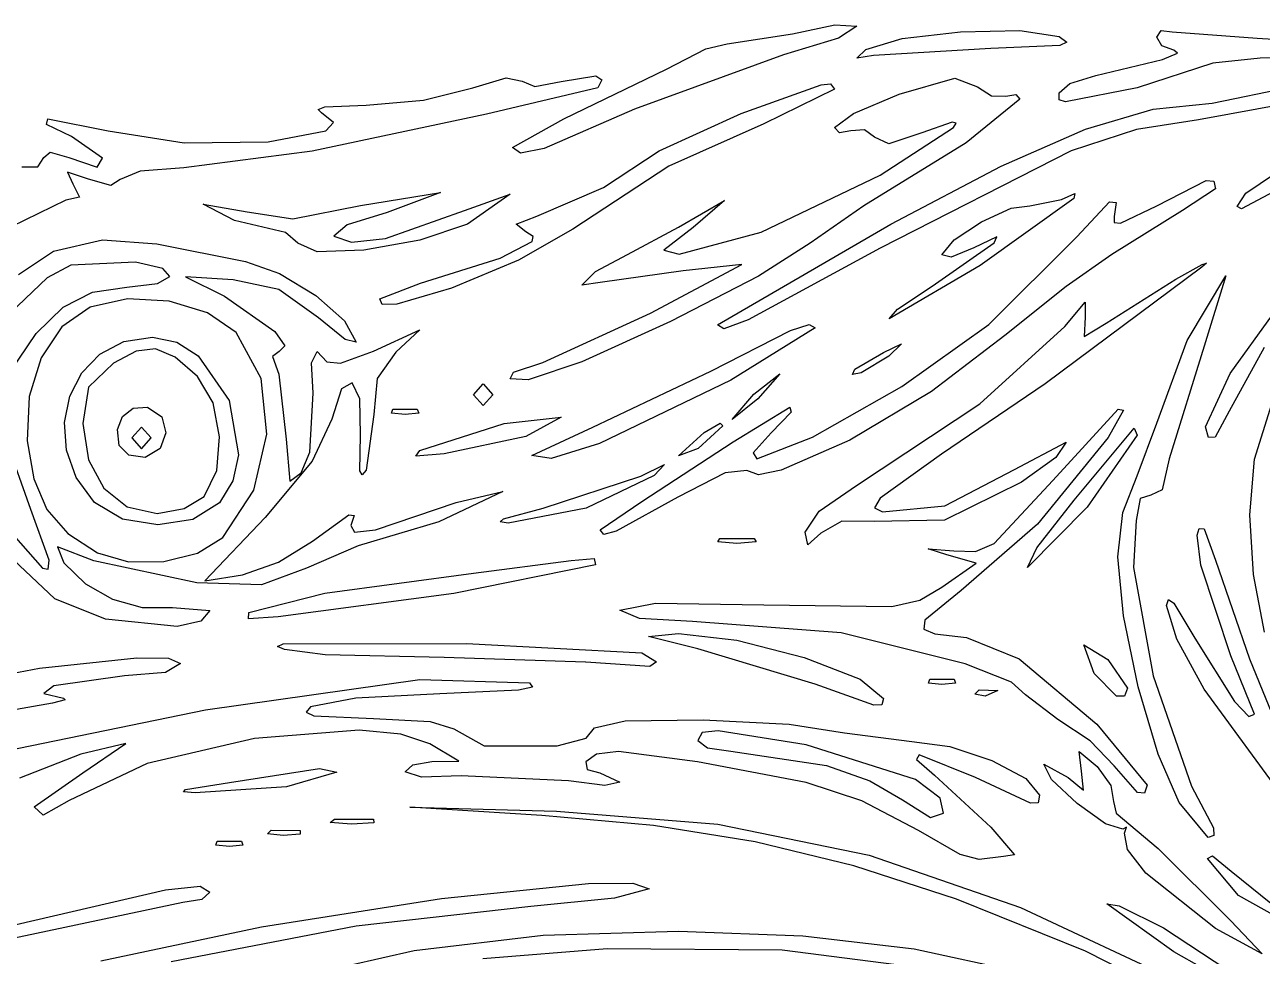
# Model space of a CAD drawing. Extents: x -2 to 143, y -75 to 57.
# Drawn here: x 52.4 to 77.48, y 35.74 to 54.62 of the extents above; entities that cross this region are included whole.
import ezdxf

# ---------------------------------------------------------------- set-up
doc = ezdxf.new("R2010")
doc.units = 0

msp = doc.modelspace()

# ---------------------------------------------------------------- linework, layer by layer
at = {"layer": 'Layer 1'}
for p, q in [((66.64078, 54.23851), (67.96494, 54.442944)), ((67.96494, 54.442944), (68.817014, 54.624614)), ((68.817014, 54.624614), (69.2634, 54.598388)), ((69.2634, 54.598388), (68.893312, 54.354854)), ((70.184242, 54.34618), (71.368341, 54.484118)), ((71.368341, 54.484118), (72.57284, 54.506545)), ((72.57284, 54.506545), (73.36713, 54.384551)), ((75.346161, 54.372887), (75.438113, 54.505053)), ((75.438113, 54.505053), (75.659191, 54.482385)), ((75.659191, 54.482385), (77.380881, 54.349456)), ((66.203735, 54.13895), (66.64078, 54.23851)), ((68.893312, 54.354854), (67.78237, 54.014063)), ((69.45115, 54.121641), (70.184242, 54.34618)), ((73.380803, 54.200683), (71.98186, 54.141388)), ((73.36713, 54.384551), (73.525908, 54.272721)), ((73.525908, 54.272721), (73.380803, 54.200683)), ((75.447892, 54.195871), (75.346161, 54.372887)), ((75.692479, 54.110709), (75.447892, 54.195871)), ((77.380881, 54.349456), (78.422231, 54.294707)), ((67.78237, 54.014063), (64.75859, 52.910473)), ((65.4102, 53.723652), (66.203735, 54.13895)), ((69.266992, 53.948491), (69.451146, 54.121641)), ((69.60711, 54.002941), (69.266992, 53.948491)), ((69.451146, 54.121641), (69.45115, 54.121641)), ((71.98186, 54.141388), (69.60711, 54.002941)), ((75.463818, 53.923058), (75.766919, 54.050156)), ((75.766919, 54.050156), (75.692479, 54.110709)), ((77.442731, 53.944095), (76.479693, 53.842222)), ((78.148918, 53.95877), (77.442731, 53.944095)), ((63.32385, 52.713422), (65.4102, 53.723652)), ((74.109309, 53.594532), (75.463818, 53.923058)), ((76.479693, 53.842222), (74.945543, 53.3482)), ((61.479391, 53.343624), (62.160495, 53.550948)), ((62.160495, 53.550948), (62.478988, 53.480382)), ((62.478988, 53.480382), (62.739788, 53.369155)), ((62.739788, 53.369155), (63.271454, 53.472502)), ((63.271454, 53.472502), (63.976104, 53.586949)), ((63.976104, 53.586949), (64.093536, 53.508418)), ((64.093536, 53.508418), (64.01664, 53.3458)), ((70.123236, 53.213972), (71.250328, 53.540001)), ((71.250328, 53.540001), (71.712126, 53.365117)), ((73.3672, 53.244549), (73.585195, 53.433599)), ((73.585195, 53.433599), (74.109309, 53.594532)), ((76.47118, 53.03554), (78.63615, 53.480875)), ((60.484127, 53.092847), (61.479391, 53.343624)), ((64.01664, 53.3458), (61.75733, 52.808878)), ((66.918108, 52.826418), (68.541928, 53.40411)), ((68.815523, 53.320972), (67.380773, 52.613631)), ((68.541928, 53.40411), (68.735155, 53.427613)), ((68.735155, 53.427613), (68.815523, 53.320972)), ((69.199552, 52.825875), (70.123236, 53.213972)), ((71.712126, 53.365117), (71.996116, 53.181794)), ((71.996116, 53.181794), (72.284268, 53.177749)), ((72.284268, 53.177749), (72.488854, 53.209928)), ((72.488854, 53.209928), (72.571928, 53.113695)), ((73.366683, 53.100811), (73.367203, 53.244548)), ((73.367203, 53.244548), (73.3672, 53.244549)), ((74.945543, 53.3482), (73.497344, 53.061491)), ((58.345746, 52.907761), (58.483834, 52.958301)), ((58.483834, 52.958301), (59.316531, 52.9964)), ((59.316531, 52.9964), (60.484127, 53.092847)), ((72.571928, 53.113695), (71.481588, 52.229596)), ((73.497344, 53.061491), (73.366683, 53.100811)), ((75.269928, 52.915468), (76.47118, 53.03554)), ((78.005348, 53.03034), (76.193258, 52.697408)), ((52.841973, 52.604848), (52.863672, 52.716225)), ((52.863672, 52.716225), (54.092584, 52.472009)), ((61.75733, 52.808878), (58.2281, 52.064344)), ((58.412864, 52.839644), (58.345746, 52.907761)), ((58.657184, 52.644177), (58.412864, 52.839644)), ((62.2849, 52.137763), (63.32385, 52.713422)), ((64.75859, 52.910473), (62.928194, 52.115198)), ((65.262218, 52.068699), (66.918108, 52.826418)), ((68.815366, 52.54175), (69.199552, 52.825875)), ((73.90246, 52.51055), (75.269928, 52.915468)), ((76.193258, 52.697408), (74.937935, 52.50171)), ((53.347561, 52.358026), (52.841973, 52.604848)), ((54.092584, 52.472009), (55.629164, 52.232038)), ((57.335057, 52.253625), (58.499783, 52.476313)), ((58.499783, 52.476313), (58.657184, 52.644177)), ((67.380773, 52.613631), (65.456605, 51.756598)), ((68.912449, 52.434604), (68.815366, 52.54175)), ((69.145861, 52.472011), (68.912449, 52.434604)), ((69.422972, 52.492886), (69.145861, 52.472011)), ((69.625118, 52.345992), (69.422972, 52.492886)), ((69.740647, 51.576096), (71.224064, 52.538339)), ((70.583375, 52.431512), (69.913673, 52.210433)), ((71.201158, 52.650965), (70.583375, 52.431512)), ((71.28298, 52.632111), (71.201158, 52.650965)), ((71.224064, 52.538339), (71.28298, 52.632111)), ((72.191064, 51.753732), (73.90246, 52.51055)), ((74.937935, 52.50171), (73.609704, 52.069054)), ((53.973339, 51.919045), (53.347561, 52.358026)), ((55.629164, 52.232038), (57.335057, 52.253625)), ((71.481588, 52.229596), (69.409048, 50.951325)), ((69.913673, 52.210433), (69.625118, 52.345992)), ((52.662372, 51.744959), (52.785965, 51.935047)), ((52.785965, 51.935047), (52.916091, 52.039125)), ((52.916091, 52.039125), (53.293587, 51.935047)), ((53.293587, 51.935047), (53.867563, 51.735567)), ((58.2281, 52.064344), (55.62247, 51.725278)), ((62.448826, 52.021337), (62.28489, 52.137765)), ((62.28489, 52.137765), (62.2849, 52.137763)), ((62.928194, 52.115198), (62.448826, 52.021337)), ((64.131806, 51.327283), (65.262218, 52.068699)), ((73.609704, 52.069054), (69.741438, 50.091808)), ((77.152419, 51.208748), (78.566157, 52.164629)), ((52.339261, 51.746661), (52.662372, 51.744959)), ((53.867563, 51.735567), (53.973339, 51.919045)), ((55.62247, 51.725278), (54.736046, 51.655037)), ((65.456605, 51.756598), (63.506953, 50.478051)), ((69.95803, 50.57796), (72.191064, 51.753732)), ((53.692387, 51.49579), (53.261902, 51.638022)), ((53.261902, 51.638022), (53.374416, 51.399955)), ((54.143641, 51.368022), (53.692387, 51.49579)), ((54.33203, 51.488815), (54.143641, 51.368022)), ((54.736046, 51.655037), (54.33203, 51.488815)), ((67.328342, 50.416678), (69.740647, 51.576096)), ((75.345606, 50.954745), (76.345706, 51.464941)), ((76.345706, 51.464941), (76.500157, 51.45512)), ((76.500157, 51.45512), (76.533436, 51.30048)), ((78.335889, 51.573275), (77.061635, 50.891183)), ((53.374416, 51.399955), (53.507097, 51.126426)), ((59.204935, 50.95889), (60.824325, 51.220835)), ((60.824325, 51.220835), (59.744475, 50.817683)), ((61.315205, 50.856726), (62.235686, 51.191971)), ((62.235686, 51.191971), (61.375453, 50.584181)), ((62.779698, 50.741959), (64.131806, 51.327283)), ((73.412515, 51.081155), (73.68608, 51.203943)), ((73.68608, 51.203943), (73.663976, 51.102796)), ((76.533436, 51.30048), (75.867121, 50.855115)), ((76.975864, 50.937164), (77.152419, 51.208748)), ((53.233599, 51.064483), (52.120939, 50.523591)), ((53.507097, 51.126426), (53.233599, 51.064483)), ((56.647321, 50.655963), (56.013331, 50.986183)), ((56.013331, 50.986183), (56.907095, 50.831137)), ((57.834576, 50.689713), (59.204935, 50.95889)), ((65.649034, 50.517056), (66.585107, 51.057713)), ((66.585107, 51.057713), (65.945877, 50.511343)), ((69.409048, 50.951325), (68.320618, 50.19356)), ((73.663976, 51.102796), (71.76886, 49.743337)), ((72.397293, 50.907772), (72.776142, 50.953132)), ((72.776142, 50.953132), (73.412515, 51.081155)), ((73.725787, 50.326852), (74.385539, 51.033082)), ((74.385539, 51.033082), (74.525983, 51.021469)), ((74.525983, 51.021469), (74.482826, 50.735748)), ((74.613702, 50.603766), (75.345606, 50.954745)), ((77.061635, 50.891183), (76.975864, 50.937164)), ((56.907095, 50.831137), (57.834576, 50.689713)), ((59.744475, 50.817683), (58.932538, 50.564662)), ((59.708184, 50.289411), (61.315205, 50.856726)), ((62.362315, 50.57867), (62.779698, 50.741959)), ((71.795252, 50.627611), (72.397293, 50.907772)), ((75.867121, 50.855115), (74.432371, 49.968236)), ((74.482826, 50.735748), (74.481388, 50.611482)), ((57.683791, 50.40877), (56.647321, 50.655963)), ((58.932538, 50.564662), (58.661235, 50.340516)), ((61.375453, 50.584181), (60.410809, 50.255127)), ((62.559624, 50.423676), (62.362315, 50.57867)), ((63.506953, 50.478051), (62.406638, 49.851475)), ((62.706634, 50.331608), (62.559624, 50.423676)), ((64.614014, 49.962599), (65.649034, 50.517056)), ((65.945877, 50.511343), (65.351513, 50.053187)), ((66.4408, 48.5377), (69.95803, 50.57796)), ((71.237716, 50.261782), (71.795252, 50.627611)), ((74.481388, 50.611482), (74.613702, 50.603766)), ((52.98374, 50.030629), (53.974742, 50.261005)), ((53.974742, 50.261005), (55.078239, 50.180931)), ((55.078239, 50.180931), (56.876239, 49.825749)), ((57.93116, 50.19699), (57.683791, 50.40877)), ((57.931163, 50.19699), (57.93116, 50.19699)), ((58.327176, 50.020894), (57.931163, 50.19699)), ((58.661235, 50.340516), (59.019029, 50.219051)), ((59.019029, 50.219051), (59.708184, 50.289411)), ((60.410809, 50.255127), (59.274221, 50.053819)), ((62.033284, 49.890718), (62.681737, 50.226089)), ((62.681737, 50.226089), (62.706634, 50.331608)), ((65.667527, 49.970686), (67.328342, 50.416678)), ((68.320618, 50.19356), (67.272683, 49.526997)), ((70.7942, 49.3271), (72.048544, 50.201393)), ((70.992382, 49.959416), (71.237716, 50.261782)), ((72.105132, 50.322169), (71.635544, 50.098385)), ((71.944727, 48.544722), (73.725787, 50.326852)), ((72.048544, 50.201393), (72.105132, 50.322169)), ((52.269025, 49.557369), (52.98374, 50.030629)), ((59.274221, 50.053819), (58.327176, 50.020894)), ((63.96692, 49.619663), (64.614014, 49.962599)), ((65.351513, 50.053187), (65.667527, 49.970686)), ((69.741438, 50.091808), (67.065067, 48.639788)), ((71.181311, 49.909418), (70.992382, 49.959416)), ((71.635544, 50.098385), (71.181311, 49.909418)), ((74.432371, 49.968236), (73.512724, 49.318617)), ((53.335232, 49.747323), (52.850603, 49.492849)), ((54.643105, 49.807486), (53.335232, 49.747323)), ((55.196403, 49.678862), (54.643105, 49.807486)), ((55.33967, 49.518032), (55.196403, 49.678862)), ((56.876239, 49.825749), (57.565079, 49.582261)), ((60.418014, 49.381919), (62.033284, 49.890718)), ((62.406638, 49.851475), (61.046257, 49.283956)), ((65.0803, 48.77293), (66.93535, 49.766265)), ((66.93535, 49.766265), (65.74798, 49.637401)), ((71.76886, 49.743337), (69.9218, 48.6595)), ((76.258468, 49.706298), (73.082828, 47.341598)), ((75.729223, 49.467283), (76.269711, 49.765428)), ((76.353825, 49.792652), (76.258468, 49.706298)), ((76.269711, 49.765428), (76.353825, 49.792652)), ((52.850603, 49.492849), (52.409185, 49.065647)), ((55.0909, 49.376557), (55.33967, 49.518032)), ((56.6234, 49.4535), (55.655476, 49.514157)), ((55.655476, 49.514157), (56.447059, 49.119569)), ((57.548896, 49.258189), (56.6234, 49.4535)), ((57.565079, 49.582261), (58.298293, 49.133565)), ((63.691679, 49.344389), (63.96692, 49.619663)), ((65.74798, 49.637401), (64.06587, 49.396114)), ((67.272683, 49.526997), (65.490202, 48.610007)), ((74.322258, 48.575468), (75.729223, 49.467283)), ((75.96181, 48.221025), (76.748525, 49.53152)), ((76.748525, 49.53152), (76.306258, 48.10745)), ((53.174731, 48.896567), (53.773665, 49.200212)), ((53.773665, 49.200212), (54.468088, 49.305998)), ((54.468088, 49.305998), (55.0909, 49.376557)), ((58.354965, 48.683308), (57.548896, 49.258189)), ((59.59872, 49.06728), (60.418014, 49.381919)), ((61.046257, 49.283956), (59.93916, 48.960798)), ((64.06587, 49.396114), (63.691679, 49.344389)), ((70.08905, 48.85725), (70.7942, 49.3271)), ((70.7942, 49.3271), (70.7942, 49.3271)), ((73.512724, 49.318617), (72.264824, 48.324016)), ((52.409185, 49.065647), (52.085115, 48.754167)), ((54.482621, 49.068494), (53.726004, 48.899212)), ((55.323129, 49.022278), (54.482621, 49.068494)), ((56.10462, 48.785498), (55.323129, 49.022278)), ((56.447059, 49.119569), (57.467298, 48.404608)), ((58.298293, 49.133565), (58.881078, 48.621831)), ((59.641016, 48.94876), (59.5987, 49.0673)), ((59.5987, 49.0673), (59.59872, 49.06728)), ((59.93916, 48.960798), (59.641016, 48.94876)), ((73.4803, 48.504386), (73.89446, 48.999544)), ((73.89446, 48.999544), (73.896372, 48.696138)), ((52.63026, 48.3651), (53.174731, 48.896567)), ((53.726004, 48.899212), (53.153144, 48.496335)), ((56.684184, 48.383086), (56.10462, 48.785498)), ((58.894302, 48.245505), (58.354965, 48.683308)), ((62.90345, 47.776242), (65.0803, 48.77293)), ((69.9218, 48.6595), (70.08905, 48.85725)), ((73.896372, 48.696138), (73.874306, 48.303772)), ((76.833619, 47.55129), (77.6951, 48.74421)), ((53.153144, 48.496335), (52.7316, 47.872689)), ((58.881078, 48.621831), (59.118629, 48.189229)), ((59.46501, 48.007446), (60.405015, 48.438737)), ((60.405015, 48.438737), (59.918838, 47.982649)), ((65.490202, 48.610007), (63.69415, 47.792104)), ((66.30875, 47.601221), (67.921679, 48.427174)), ((66.571755, 48.455474), (66.4408, 48.5377)), ((66.4408, 48.5377), (66.4408, 48.5377)), ((67.065067, 48.639788), (66.571755, 48.455474)), ((68.41968, 48.477816), (66.7124, 47.420722)), ((67.921679, 48.427174), (68.298896, 48.544779)), ((68.298896, 48.544779), (68.41968, 48.477816)), ((70.180248, 47.286756), (71.944727, 48.544722)), ((71.75806, 46.939066), (73.4803, 48.504386)), ((73.874306, 48.303772), (74.322258, 48.575468)), ((52.099228, 47.575848), (52.63026, 48.3651)), ((53.923216, 47.94537), (54.404332, 48.198592)), ((54.404332, 48.198592), (54.98616, 48.290536)), ((54.98616, 48.290536), (55.47925, 48.189412)), ((55.47925, 48.189412), (55.913925, 47.913843)), ((57.188198, 47.448297), (56.684184, 48.383086)), ((57.467298, 48.404608), (57.673397, 48.115809)), ((59.118629, 48.189229), (58.894302, 48.245505)), ((72.264824, 48.324016), (70.77821, 47.188594)), ((75.344775, 46.54441), (75.96181, 48.221025)), ((53.554665, 47.56479), (53.923216, 47.94537)), ((54.654148, 48.009072), (54.1971, 47.7649)), ((55.050062, 48.051175), (54.654148, 48.009072)), ((55.44592, 47.881366), (55.050062, 48.051175)), ((55.913925, 47.913843), (56.54037, 47.006192)), ((57.552749, 47.998579), (57.422712, 47.897428)), ((57.673397, 48.115809), (57.552749, 47.998579)), ((58.212349, 47.768062), (58.32477, 47.998583)), ((58.32477, 47.998583), (58.525005, 47.787369)), ((58.801131, 47.764891), (59.46501, 48.007446)), ((59.918838, 47.982649), (59.544315, 47.453323)), ((69.2278, 47.640431), (69.804997, 47.981008)), ((69.804997, 47.981008), (70.17106, 48.153711)), ((70.17106, 48.153711), (69.915595, 47.901173)), ((76.306258, 48.10745), (75.600031, 45.82504)), ((77.525732, 48.078172), (76.811643, 46.790032)), ((52.7316, 47.872689), (52.488055, 47.084902)), ((54.1971, 47.7649), (53.694288, 47.27385)), ((55.9028, 47.4898), (55.44592, 47.881366)), ((57.422712, 47.897428), (57.547249, 47.536325)), ((58.24689, 47.151778), (58.212349, 47.768062)), ((58.525005, 47.787369), (58.801131, 47.764891)), ((62.3085, 47.581437), (62.90345, 47.776242)), ((63.69415, 47.792104), (62.6055, 47.4228)), ((69.915595, 47.901173), (69.351612, 47.567397)), ((53.310526, 47.09077), (53.554665, 47.56479)), ((56.216045, 46.959344), (55.9028, 47.4898)), ((57.302909, 46.321895), (57.188198, 47.448297)), ((57.547249, 47.536325), (57.697405, 46.222345)), ((59.544315, 47.453323), (59.477226, 46.722339)), ((62.23835, 47.443938), (62.3086, 47.5814)), ((62.6055, 47.4228), (62.23835, 47.443938)), ((62.3086, 47.5814), (62.3085, 47.581437)), ((63.91755, 46.464551), (66.30875, 47.601221)), ((66.7124, 47.420722), (64.04923, 46.130576)), ((67.17735, 47.133593), (67.702181, 47.548384)), ((67.702181, 47.548384), (67.262413, 47.036262)), ((69.176348, 47.530934), (69.2278, 47.6404)), ((69.351612, 47.567397), (69.176348, 47.530934)), ((69.2278, 47.6404), (69.2278, 47.640431)), ((76.3355, 46.4699), (76.833619, 47.55129)), ((53.694288, 47.27385), (53.5775, 46.5377)), ((58.819435, 47.245084), (58.623767, 46.629854)), ((59.033315, 47.366437), (58.819435, 47.245084)), ((59.188242, 47.037375), (59.033315, 47.366437)), ((61.49334, 47.122557), (61.691236, 47.341554)), ((61.691236, 47.341554), (61.889132, 47.122557)), ((68.369042, 46.259327), (70.180248, 47.286756)), ((70.77821, 47.188594), (69.12411, 46.202922)), ((73.082828, 47.341598), (70.982058, 45.918118)), ((77.3264, 45.8168), (77.818382, 47.389383)), ((52.488055, 47.084902), (52.449194, 46.189602)), ((53.20265, 46.557227), (53.310526, 47.09077)), ((56.348658, 46.271653), (56.216045, 46.959344)), ((56.54037, 47.006192), (56.73018, 45.901226)), ((58.176268, 45.960171), (58.24689, 47.151778)), ((59.207047, 46.301359), (59.188242, 47.037375)), ((61.691236, 46.90356), (61.49334, 47.122557)), ((61.49334, 47.122557), (61.49334, 47.122557)), ((61.889132, 47.122557), (61.691236, 46.90356)), ((66.7376, 46.6215), (67.17735, 47.133593)), ((67.262413, 47.036262), (66.7376, 46.6215)), ((69.26074, 45.283346), (71.75806, 46.939066)), ((54.277422, 46.415584), (54.382585, 46.682582)), ((54.382585, 46.682582), (54.596746, 46.847777)), ((54.596746, 46.847777), (54.887533, 46.867353)), ((54.887533, 46.867353), (55.177091, 46.673272)), ((55.177091, 46.673272), (55.261351, 46.349209)), ((59.477226, 46.722339), (59.322258, 45.589619)), ((59.831325, 46.751588), (59.8607, 46.8296)), ((60.108069, 46.719141), (59.831325, 46.751588)), ((59.8607, 46.8296), (60.355439, 46.8296)), ((59.8607, 46.8296), (59.8607, 46.8296)), ((60.384815, 46.751588), (60.108069, 46.719141)), ((60.355439, 46.8296), (60.384815, 46.751588)), ((62.113882, 46.539175), (63.27439, 46.670117)), ((63.27439, 46.670117), (62.556954, 46.278142)), ((66.758078, 46.16584), (67.907454, 46.872701)), ((67.93801, 46.771613), (67.529177, 46.349282)), ((67.907454, 46.872701), (67.93801, 46.771613)), ((73.239757, 45.38546), (74.565913, 46.830854)), ((74.674569, 46.810546), (74.361897, 46.254839)), ((74.565913, 46.830854), (74.674569, 46.810546)), ((76.811643, 46.790032), (76.528615, 46.263763)), ((53.242888, 45.99808), (53.20265, 46.557227)), ((53.5775, 46.5377), (53.689364, 45.804516)), ((54.31363, 46.090596), (54.277422, 46.415584)), ((54.764872, 46.46556), (54.566976, 46.246563)), ((54.962767, 46.246563), (54.764872, 46.46556)), ((58.623767, 46.629854), (58.224448, 45.776703)), ((60.4049, 45.9948), (62.113882, 46.539175)), ((62.6807, 45.888768), (63.91755, 46.464551)), ((66.553015, 46.489496), (66.048131, 46.033147)), ((66.168244, 46.353633), (66.495401, 46.548807)), ((66.495401, 46.548807), (66.553015, 46.489496)), ((73.6732, 44.9874), (74.8907, 46.44738)), ((74.8907, 46.44738), (74.95028, 46.300781)), ((74.950287, 45.48008), (75.344775, 46.54441)), ((76.393037, 46.256605), (76.335498, 46.469905)), ((76.335498, 46.469905), (76.3355, 46.4699)), ((52.525167, 44.792954), (52.028225, 46.188244)), ((52.449194, 46.189602), (52.579723, 45.415019)), ((54.566976, 46.246563), (54.764872, 46.027566)), ((54.764872, 46.027566), (54.962767, 46.246563)), ((54.962767, 46.246563), (54.962767, 46.246563)), ((55.261351, 46.349209), (55.146703, 46.030315)), ((56.291907, 45.585017), (56.348658, 46.271653)), ((57.040362, 45.188006), (57.302909, 46.321895)), ((57.697405, 46.222345), (57.770695, 45.370618)), ((59.188253, 45.577091), (59.207047, 46.301359)), ((62.556954, 46.278142), (60.89964, 45.922211)), ((64.907058, 44.95691), (66.758078, 46.16584)), ((65.64914, 45.885218), (66.168244, 46.353633)), ((67.529177, 46.349282), (67.162987, 45.94516)), ((67.241791, 45.825736), (68.369042, 46.259327)), ((69.12411, 46.202922), (67.733503, 45.592875)), ((72.464458, 45.60351), (73.511728, 46.159545)), ((74.361897, 46.254839), (72.928478, 44.497994)), ((73.511728, 46.159545), (73.297162, 45.852415)), ((74.95028, 46.300781), (73.935981, 44.840344)), ((76.528615, 46.263763), (76.393037, 46.256605)), ((53.443087, 45.447247), (53.242888, 45.99808)), ((54.511766, 45.894547), (54.31363, 46.090599)), ((54.31363, 46.090599), (54.31363, 46.090596)), ((55.146703, 46.030315), (54.839533, 45.851743)), ((58.000887, 45.536039), (58.176268, 45.960171)), ((60.323362, 45.876964), (60.4049, 45.9948)), ((60.89964, 45.922211), (60.323362, 45.876964)), ((60.4049, 45.9948), (60.4049, 45.9948)), ((64.04923, 46.130576), (63.068097, 45.830306)), ((66.048131, 46.033147), (65.64914, 45.885218)), ((67.162987, 45.94516), (67.241791, 45.825736)), ((70.982058, 45.918118), (69.739386, 45.022727)), ((53.689364, 45.804516), (54.001186, 45.227292)), ((54.839533, 45.851743), (54.511766, 45.894547)), ((56.73018, 45.901226), (56.619061, 45.379012)), ((58.224448, 45.776703), (57.272247, 44.632624)), ((62.68071, 45.888774), (62.6807, 45.888768)), ((63.068097, 45.830306), (62.68071, 45.888774)), ((64.8848, 45.4723), (65.367325, 45.708188)), ((65.367325, 45.708188), (65.1579, 45.4841)), ((65.64914, 45.885218), (65.64914, 45.885218)), ((73.297162, 45.852415), (72.604287, 45.352312)), ((75.600031, 45.82504), (75.45667, 45.193652)), ((77.233442, 44.687473), (77.3264, 45.8168)), ((52.579723, 45.415019), (52.848954, 44.796656)), ((53.8151, 44.938646), (53.443087, 45.447247)), ((56.03706, 45.057726), (56.291907, 45.585017)), ((57.770695, 45.370618), (58.000887, 45.536039)), ((59.235328, 45.496367), (59.188253, 45.577091)), ((59.322258, 45.589619), (59.235328, 45.496367)), ((62.9059, 44.8253), (64.8848, 45.4723)), ((65.1579, 45.4841), (63.780037, 44.821975)), ((66.598448, 45.537618), (65.638104, 45.045947)), ((67.037364, 45.584326), (66.598448, 45.537618)), ((67.271689, 45.499296), (67.037364, 45.584326)), ((67.733503, 45.592875), (67.271689, 45.499296)), ((71.052545, 44.869379), (72.464458, 45.60351)), ((74.661107, 44.734732), (74.950287, 45.48008)), ((54.001186, 45.227292), (54.47731, 44.849258)), ((56.619061, 45.379012), (56.34804, 44.932586)), ((56.4126, 44.230756), (57.040362, 45.188006)), ((62.087129, 45.161087), (60.790999, 44.544809)), ((61.147124, 44.937327), (62.087129, 45.161087)), ((68.501086, 44.761458), (69.26074, 45.283346)), ((72.604287, 45.352312), (71.043808, 44.579835)), ((72.048198, 44.103452), (73.239757, 45.38546)), ((75.45667, 45.193652), (75.223142, 45.082572)), ((53.81511, 44.938646), (53.8151, 44.938646)), ((54.38205, 44.597479), (53.81511, 44.938646)), ((55.628257, 44.81473), (56.037062, 45.057778)), ((56.34804, 44.932586), (55.805056, 44.594075)), ((56.037062, 45.057778), (56.03706, 45.057726)), ((59.511876, 44.382121), (61.147124, 44.937327)), ((64.066, 44.380651), (64.907058, 44.95691)), ((65.638104, 45.045947), (64.386033, 44.35476)), ((69.739386, 45.022727), (69.626962, 44.832215)), ((72.916572, 44.020736), (73.673201, 44.987401)), ((73.673201, 44.987401), (73.6732, 44.9874)), ((75.01001, 45.021312), (74.92746, 44.572769)), ((75.223142, 45.082572), (75.01001, 45.021312)), ((52.893354, 43.765194), (52.525167, 44.792954)), ((52.848954, 44.796656), (53.274593, 44.306263)), ((54.47731, 44.849258), (55.08208, 44.71364)), ((55.08208, 44.71364), (55.628257, 44.81473)), ((58.233353, 44.155683), (58.966855, 44.684929)), ((58.966855, 44.684929), (59.078273, 44.672905)), ((59.078273, 44.672905), (59.006664, 44.471225)), ((62.103725, 44.607363), (62.9059, 44.8253)), ((63.780037, 44.821975), (62.1996, 44.5152)), ((62.9059, 44.8253), (62.9059, 44.8253)), ((68.22179, 44.334518), (68.501086, 44.761458)), ((69.626962, 44.832215), (69.788708, 44.749398)), ((69.788708, 44.749398), (71.052545, 44.869379)), ((73.935981, 44.840344), (72.72345, 43.618671)), ((74.5558, 43.8332), (74.661107, 44.734732)), ((77.305512, 43.479313), (77.233442, 44.687473)), ((55.097545, 44.482498), (54.38205, 44.597479)), ((55.805056, 44.594075), (55.097545, 44.482498)), ((57.272247, 44.632624), (56.051307, 43.347134)), ((59.006664, 44.471225), (59.081755, 44.338238)), ((60.790999, 44.544809), (59.154699, 44.056647)), ((62.035094, 44.54367), (62.103725, 44.607363)), ((62.1996, 44.5152), (62.035094, 44.54367)), ((68.960155, 44.557213), (68.539428, 44.314291)), ((69.615318, 44.553241), (68.960155, 44.557213)), ((71.043808, 44.579835), (69.615318, 44.553241)), ((72.928478, 44.497994), (71.381387, 43.150109)), ((74.92746, 44.572769), (74.87737, 43.618602)), ((76.165016, 44.274815), (76.207115, 44.412498)), ((76.207115, 44.412498), (76.308208, 44.403802)), ((76.308208, 44.403802), (76.534104, 43.769903)), ((52.162769, 44.284495), (52.760464, 43.603782)), ((53.274593, 44.306263), (53.874344, 43.915592)), ((55.898552, 43.91043), (56.412604, 44.230759)), ((56.412604, 44.230759), (56.4126, 44.230756)), ((57.543099, 43.72482), (58.233353, 44.155683)), ((59.081755, 44.338238), (59.511876, 44.382121)), ((64.065994, 44.380639), (64.066, 44.380651)), ((64.13688, 44.28965), (64.065994, 44.380639)), ((64.386033, 44.35476), (64.13688, 44.28965)), ((66.449075, 44.136867), (66.4902, 44.2076)), ((66.4902, 44.2076), (67.182835, 44.2076)), ((66.4902, 44.2076), (66.4902, 44.2076)), ((67.182835, 44.2076), (67.22396, 44.136867)), ((68.221797, 44.334526), (68.22179, 44.334518)), ((68.271271, 44.075443), (68.221797, 44.334526)), ((68.539428, 44.314291), (68.271271, 44.075443)), ((76.236034, 43.664346), (76.165016, 44.274815)), ((53.8007, 43.7555), (53.060113, 44.035762)), ((53.060113, 44.035762), (53.1926, 43.7137)), ((53.874344, 43.915592), (54.503331, 43.737191)), ((55.220097, 43.740689), (55.898552, 43.91043)), ((59.154699, 44.056647), (58.108249, 43.606819)), ((66.836518, 44.107448), (66.449075, 44.136867)), ((67.22396, 44.136867), (66.836518, 44.107448)), ((71.0913, 43.8731), (70.71489, 43.999917)), ((70.71489, 43.999917), (71.233627, 43.95453)), ((71.233627, 43.95453), (71.671215, 43.942582)), ((71.671215, 43.942582), (72.048198, 44.103452)), ((72.72345, 43.618671), (72.916572, 44.020736)), ((53.009137, 42.983008), (52.172, 43.778)), ((52.873056, 43.587719), (52.893354, 43.765194)), ((53.1926, 43.7137), (53.628003, 43.284677)), ((55.8897, 43.3056), (53.8007, 43.7555)), ((54.503331, 43.737191), (55.220097, 43.740689)), ((56.811813, 43.47243), (57.543099, 43.72482)), ((63.967099, 43.671171), (61.097609, 43.09404)), ((61.4934, 43.503983), (63.47236, 43.763542)), ((63.47236, 43.763542), (63.942914, 43.804295)), ((63.942914, 43.804295), (63.967099, 43.671171)), ((70.99236, 43.222301), (71.685, 43.7045)), ((71.685, 43.7045), (71.0913, 43.8731)), ((74.672448, 42.638841), (74.5558, 43.8332)), ((76.846536, 41.831232), (76.236034, 43.664346)), ((76.534104, 43.769903), (77.22674, 41.769663)), ((52.760464, 43.603782), (52.873056, 43.587719)), ((56.051307, 43.347134), (56.811813, 43.47243)), ((58.108249, 43.606819), (57.198981, 43.264615)), ((58.482444, 43.099635), (61.4934, 43.503983)), ((74.87737, 43.618602), (75.271833, 41.422406)), ((77.528352, 42.30732), (77.305512, 43.479313)), ((53.628003, 43.284677), (54.175703, 42.97567)), ((57.198981, 43.264615), (55.8897, 43.3056)), ((70.540123, 42.956988), (70.99236, 43.222301)), ((71.381387, 43.150109), (70.644901, 42.548277)), ((54.038795, 42.570566), (53.009137, 42.983008)), ((54.175703, 42.97567), (54.781409, 42.809069)), ((56.9418, 42.7073), (58.482444, 43.099635)), ((61.097609, 43.09404), (57.535489, 42.616466)), ((69.977668, 42.827295), (70.540123, 42.956988)), ((75.54587, 42.84917), (75.583063, 42.970522)), ((75.583063, 42.970522), (75.692067, 42.899277)), ((75.692067, 42.899277), (76.120858, 42.184342)), ((54.781409, 42.809069), (55.39083, 42.807259)), ((55.39083, 42.807259), (56.150205, 42.745556)), ((56.150205, 42.745556), (55.96909, 42.52824)), ((56.933636, 42.576861), (56.941801, 42.707299)), ((56.941801, 42.707299), (56.9418, 42.7073)), ((64.4618, 42.752118), (65.184579, 42.894278)), ((64.863439, 42.586041), (64.4618, 42.752118)), ((65.184579, 42.894278), (67.38076, 42.860394)), ((67.38076, 42.860394), (69.977668, 42.827295)), ((75.754206, 42.167722), (75.54587, 42.84917)), ((55.49128, 42.421205), (54.038795, 42.570566)), ((55.96909, 42.52824), (55.49128, 42.421205)), ((57.535489, 42.616466), (56.933636, 42.576861)), ((65.9317, 42.5236), (64.863439, 42.586041)), ((68.9496, 42.2974), (65.9317, 42.5236)), ((70.644901, 42.548277), (70.62412, 42.365746)), ((74.972088, 41.20045), (74.672448, 42.638841)), ((65.040625, 42.219687), (65.6492, 42.2779)), ((66.045, 41.9679), (65.040625, 42.219687)), ((65.6492, 42.2779), (66.830424, 42.147691)), ((66.830424, 42.147691), (68.199886, 41.795088)), ((71.46475, 41.666913), (68.9496, 42.2974)), ((70.62412, 42.365746), (70.843934, 42.276691)), ((70.843934, 42.276691), (71.489808, 42.199575)), ((71.489808, 42.199575), (72.559868, 41.766104)), ((76.306706, 41.150054), (75.754206, 42.167722)), ((76.120858, 42.184342), (76.920648, 40.903782)), ((57.523428, 42.016427), (57.6344, 42.0723)), ((57.663609, 41.957978), (57.523428, 42.016427)), ((57.6344, 42.0723), (61.354878, 42.08044)), ((58.491775, 41.850725), (57.663609, 41.957978)), ((61.354878, 42.08044), (64.90648, 41.889536)), ((68.4197, 41.2562), (66.045, 41.9679)), ((74.07555, 41.470231), (73.8652, 42.0528)), ((73.8652, 42.0528), (74.353125, 41.756225)), ((52.696251, 41.579625), (54.669044, 41.789917)), ((54.669044, 41.789917), (55.313114, 41.783037)), ((55.556541, 41.675945), (55.254472, 41.493408)), ((55.313114, 41.783037), (55.556541, 41.675945)), ((60.8997, 41.7964), (58.491775, 41.850725)), ((63.769127, 41.701513), (60.8997, 41.7964)), ((63.76917, 41.701577), (63.769127, 41.701513)), ((65.069738, 41.61091), (63.76917, 41.701577)), ((64.90648, 41.889536), (65.202678, 41.709282)), ((65.202678, 41.709282), (65.069738, 41.61091)), ((68.199886, 41.795088), (69.332958, 41.354653)), ((72.399159, 41.295911), (71.46475, 41.666913)), ((72.559868, 41.766104), (74.128584, 40.444451)), ((74.353125, 41.756225), (74.7524, 41.1757)), ((77.325078, 40.642592), (76.846536, 41.831232)), ((77.22674, 41.769663), (77.874226, 40.180291)), ((50.672708, 41.198239), (52.696251, 41.579625)), ((54.418641, 41.425298), (52.986905, 41.216889)), ((55.254472, 41.493408), (54.418641, 41.425298)), ((74.075537, 41.470175), (74.07555, 41.470231)), ((74.527917, 41.012452), (74.075537, 41.470175)), ((75.271833, 41.422406), (76.05141, 39.188612)), ((52.986905, 41.216889), (52.786611, 41.064153)), ((56.064638, 40.731037), (60.404991, 41.347076)), ((60.404991, 41.347076), (62.632801, 41.280779)), ((62.690757, 41.194405), (62.409635, 41.128791)), ((62.632801, 41.280779), (62.690757, 41.194405)), ((68.41974, 41.256185), (68.4197, 41.2562)), ((69.610446, 40.824664), (68.41974, 41.256185)), ((69.332958, 41.354653), (69.80501, 40.96095)), ((70.715674, 41.276723), (70.74505, 41.354735)), ((70.992419, 41.244276), (70.715674, 41.276723)), ((70.74505, 41.354735), (71.239789, 41.354735)), ((70.74505, 41.354735), (70.74505, 41.354735)), ((71.269165, 41.276724), (70.992419, 41.244276)), ((71.239789, 41.354735), (71.269165, 41.276724)), ((72.6818, 41.0353), (72.399159, 41.295911)), ((74.7524, 41.1757), (74.689371, 41.007438)), ((75.375433, 39.834359), (74.972088, 41.20045)), ((77.9863, 38.8554), (76.306706, 41.150054)), ((52.786611, 41.064153), (53.181791, 40.971445)), ((53.220475, 40.938251), (52.960075, 40.867033)), ((53.181791, 40.971445), (53.220475, 40.938251)), ((59.108043, 40.96795), (58.189881, 40.796149)), ((60.813481, 41.057794), (59.108043, 40.96795)), ((62.409635, 41.128791), (60.813481, 41.057794)), ((69.80501, 40.96095), (69.775338, 40.83396)), ((71.660999, 41.051868), (71.74687, 41.140301)), ((71.866433, 41.007989), (71.660999, 41.051868)), ((71.74687, 41.140301), (71.74687, 41.1403)), ((71.74687, 41.1403), (72.126171, 41.12301)), ((72.126171, 41.12301), (71.866433, 41.007989)), ((73.343, 40.5402), (72.6818, 41.0353)), ((74.689371, 41.007438), (74.527917, 41.012452)), ((76.920648, 40.903782), (77.211049, 40.596135)), ((52.960075, 40.867033), (51.732271, 40.652395)), ((52.015631, 39.899096), (56.064638, 40.731037)), ((58.189881, 40.796149), (58.100593, 40.686211)), ((58.100593, 40.686211), (58.26141, 40.614169)), ((69.775338, 40.83396), (69.610446, 40.824664)), ((77.211049, 40.596135), (77.325078, 40.642592)), ((58.26141, 40.614169), (59.464991, 40.559323)), ((59.464991, 40.559323), (60.618043, 40.495386)), ((60.618043, 40.495386), (61.097631, 40.351067)), ((63.947971, 40.367956), (64.571434, 40.511785)), ((64.571434, 40.511785), (66.15054, 40.531856)), ((66.15054, 40.531856), (67.894734, 40.444237)), ((67.894734, 40.444237), (69.013461, 40.264997)), ((73.992875, 40.106713), (73.343, 40.5402)), ((74.128584, 40.444451), (75.148168, 39.208714)), ((57.054255, 40.151416), (54.883305, 39.643341)), ((59.175853, 40.318423), (57.054255, 40.151416)), ((60.019388, 40.242767), (59.175853, 40.318423)), ((60.612076, 40.044334), (60.019388, 40.242767)), ((61.097631, 40.351067), (61.709571, 40.000735)), ((63.190021, 40.000178), (63.780394, 40.157891)), ((63.780394, 40.157891), (63.947971, 40.367956)), ((66.130927, 40.27043), (66.044986, 40.114662)), ((66.4568, 40.309847), (66.130927, 40.27043)), ((68.236636, 40.022442), (66.4568, 40.309847)), ((69.013461, 40.264997), (70.380021, 40.092709)), ((54.449515, 40.049078), (53.53886, 39.833996)), ((53.57703, 39.457408), (54.449515, 40.049078)), ((61.196595, 39.694242), (60.612076, 40.044334)), ((61.709571, 40.000735), (63.190021, 40.000178)), ((66.044986, 40.114662), (66.240513, 39.959996)), ((66.240513, 39.959996), (66.710611, 39.895665)), ((66.710611, 39.895665), (68.6533, 39.606711)), ((70.455466, 39.317843), (68.236636, 40.022442)), ((70.380021, 40.092709), (71.154265, 39.989761)), ((71.154265, 39.989761), (72.004007, 39.705992)), ((73.816972, 39.492307), (73.769883, 39.887389)), ((73.769883, 39.887389), (74.134559, 39.581037)), ((74.48, 39.5971), (73.992875, 40.106713)), ((53.53886, 39.833996), (52.29129, 39.350714)), ((54.883305, 39.643341), (53.299026, 38.894224)), ((60.268031, 39.62102), (60.652382, 39.685442)), ((60.652382, 39.685442), (61.196595, 39.694242)), ((63.990896, 39.832495), (63.769233, 39.676672)), ((63.769233, 39.676672), (63.802546, 39.522006)), ((64.433155, 39.885152), (63.990896, 39.832495)), ((66.033123, 39.681072), (64.433155, 39.885152)), ((68.240863, 39.257191), (66.033123, 39.681072)), ((70.527812, 39.8186), (70.476061, 39.7228)), ((70.476061, 39.7228), (70.837823, 39.408099)), ((71.672271, 39.364039), (70.527812, 39.8186)), ((72.004007, 39.705992), (72.689596, 39.342441)), ((75.8032, 38.8569), (75.375433, 39.834359)), ((52.588127, 38.763281), (53.57703, 39.457408)), ((56.546, 39.2614), (58.37654, 39.540982)), ((58.722858, 39.467702), (57.70698, 39.169839)), ((58.37654, 39.540982), (58.722858, 39.467702)), ((60.108168, 39.478444), (60.268031, 39.62102)), ((60.442426, 39.371182), (60.108168, 39.478444)), ((61.246068, 39.391644), (60.442426, 39.371182)), ((63.422918, 39.291275), (61.246068, 39.391644)), ((63.802546, 39.522006), (64.054397, 39.457675)), ((64.054397, 39.457675), (64.461868, 39.268575)), ((68.6533, 39.606711), (69.529815, 39.293617)), ((70.837823, 39.408099), (71.981903, 38.356849)), ((73.2138, 39.320065), (73.05988, 39.628771)), ((73.05988, 39.628771), (73.549983, 39.363216)), ((73.864178, 39.103361), (73.816972, 39.492307)), ((74.134559, 39.581037), (74.411933, 39.197762)), ((74.480038, 39.597137), (74.48, 39.5971)), ((74.954273, 39.058803), (74.480038, 39.597137)), ((55.65473, 39.117792), (56.546003, 39.2614)), ((57.70698, 39.169839), (55.853368, 39.050022)), ((56.546003, 39.2614), (56.546, 39.2614)), ((64.156676, 39.197239), (63.422918, 39.291275)), ((64.461868, 39.268575), (64.156676, 39.197239)), ((69.365792, 38.888615), (68.240863, 39.257191)), ((69.529815, 39.293617), (70.191971, 38.910866)), ((70.455471, 39.317842), (70.455466, 39.317843)), ((70.953989, 38.94494), (70.455471, 39.317842)), ((72.78821, 38.840582), (71.672271, 39.364039)), ((72.689596, 39.342441), (72.971381, 39.000149)), ((73.729222, 38.835154), (73.2138, 39.320065)), ((73.549983, 39.363216), (73.864178, 39.103361)), ((74.411933, 39.197762), (74.469593, 38.871924)), ((75.148168, 39.208714), (75.096336, 39.041871)), ((76.05141, 39.188612), (76.499301, 38.33987)), ((53.299026, 38.894224), (52.77314, 38.595931)), ((55.615072, 39.073592), (55.65473, 39.117792)), ((55.853368, 39.050022), (55.615072, 39.073592)), ((70.516663, 38.284317), (69.365792, 38.888615)), ((70.191971, 38.910866), (70.756417, 38.553057)), ((71.025532, 38.641035), (70.953989, 38.94494)), ((72.971381, 39.000149), (72.943289, 38.849862)), ((75.096336, 39.041871), (74.954273, 39.058803)), ((52.77314, 38.595931), (52.588127, 38.763281)), ((62.8786, 38.5908), (60.20701, 38.757716)), ((60.20701, 38.757716), (63.17545, 38.677146)), ((63.17545, 38.677146), (66.446063, 38.417531)), ((70.756417, 38.553057), (71.025532, 38.641035)), ((72.943289, 38.849862), (72.78821, 38.840582)), ((74.309361, 38.418319), (73.729222, 38.835154)), ((74.469593, 38.871924), (74.525633, 38.639109)), ((74.525633, 38.639109), (75.374679, 37.924742)), ((75.803213, 38.856921), (75.8032, 38.8569)), ((76.385039, 38.145182), (75.803213, 38.856921)), ((58.59213, 38.448993), (58.6757, 38.517565)), ((59.01971, 38.417905), (58.59213, 38.448993)), ((58.6757, 38.517565), (58.6757, 38.517545)), ((58.6757, 38.517545), (59.467283, 38.513145)), ((59.47771, 38.44406), (59.01971, 38.417905)), ((59.467283, 38.513145), (59.47771, 38.44406)), ((65.145448, 38.386211), (62.8786, 38.5908)), ((67.206263, 38.055238), (65.145448, 38.386211)), ((66.446063, 38.417531), (69.512859, 37.786977)), ((74.65743, 38.313841), (74.309361, 38.418319)), ((57.317849, 38.221821), (57.3907, 38.295492)), ((57.634304, 38.186422), (57.317849, 38.221821)), ((57.3907, 38.295492), (57.3907, 38.295477)), ((57.3907, 38.295477), (57.984387, 38.287377)), ((57.982035, 38.21273), (57.634304, 38.186422)), ((57.984387, 38.287377), (57.982035, 38.21273)), ((71.359163, 37.797537), (70.516663, 38.284317)), ((71.981903, 38.356849), (72.460109, 37.79421)), ((74.732953, 38.355131), (74.65743, 38.313841)), ((74.69215, 38.231991), (74.732953, 38.355131)), ((74.75304, 37.900126), (74.69215, 38.231991)), ((76.504719, 38.184913), (76.385039, 38.145182)), ((76.499301, 38.33987), (76.504719, 38.184913)), ((56.269225, 37.991739), (56.2986, 38.069749)), ((56.54597, 37.95929), (56.269225, 37.991739)), ((56.2986, 38.069749), (56.79334, 38.069749)), ((56.2986, 38.069749), (56.2986, 38.069749)), ((56.822716, 37.991738), (56.54597, 37.95929)), ((56.79334, 38.069749), (56.822716, 37.991738)), ((69.205895, 37.568695), (67.206263, 38.055238)), ((75.127383, 37.4181), (74.75304, 37.900126)), ((75.374679, 37.924742), (76.845349, 36.457522)), ((69.512859, 37.786977), (72.5862, 36.727585)), ((71.744023, 37.699463), (71.359163, 37.797537)), ((72.238762, 37.755853), (71.744023, 37.699463)), ((72.460109, 37.79421), (72.238762, 37.755853)), ((76.37136, 37.719061), (76.476726, 37.7726)), ((77.002518, 36.968192), (76.37136, 37.719061)), ((76.476726, 37.7726), (76.853622, 37.458748)), ((71.2892, 36.8974), (69.205895, 37.568695)), ((76.5334, 36.300471), (75.127383, 37.4181)), ((76.853622, 37.458748), (77.867405, 36.644443)), ((55.250917, 37.084823), (55.951331, 37.154874)), ((55.951331, 37.154874), (56.15013, 37.034967)), ((60.848995, 36.905372), (63.825456, 37.208792)), ((63.825456, 37.208792), (64.725738, 37.216558)), ((64.725738, 37.216558), (65.055578, 37.10485)), ((51.72114, 36.266572), (55.250917, 37.084823)), ((55.990267, 36.889546), (55.605917, 36.828111)), ((56.15013, 37.034967), (55.990267, 36.889546)), ((57.197051, 36.33565), (60.848995, 36.905372)), ((64.351852, 36.912959), (62.659918, 36.745636)), ((65.055578, 37.10485), (64.351852, 36.912959)), ((73.899778, 35.842456), (71.2892, 36.8974)), ((78.2269, 36.280531), (77.002518, 36.968192)), ((55.605917, 36.828111), (52.063927, 36.075298)), ((62.659918, 36.745636), (59.117198, 36.349869)), ((72.5862, 36.727585), (75.87645, 35.181456)), ((75.6908, 35.8277), (74.336847, 36.797305)), ((74.336847, 36.797305), (74.584841, 36.761966)), ((74.584841, 36.761966), (75.479775, 36.310557)), ((76.845349, 36.457522), (77.483749, 35.782268)), ((53.940478, 35.64069), (57.197051, 36.33565)), ((59.117198, 36.349869), (55.366325, 35.625386)), ((60.293477, 35.850401), (62.906077, 36.161656)), ((62.906077, 36.161656), (65.64919, 36.244459)), ((65.64919, 36.244459), (68.172467, 36.15243)), ((68.172467, 36.15243), (70.427781, 35.88734)), ((75.479775, 36.310557), (77.025145, 35.302217)), ((77.483749, 35.782268), (76.533394, 36.300479)), ((76.533394, 36.300479), (76.5334, 36.300471)), ((64.2053, 35.8886), (61.68708, 35.686537)), ((67.750861, 35.858872), (64.2053, 35.8886)), ((70.427781, 35.88734), (72.544865, 35.427682)), ((57.671203, 35.256589), (60.293477, 35.850401)), ((71.068112, 35.435375), (67.750861, 35.858872)), ((76.340628, 34.602972), (73.899778, 35.842456)), ((76.893918, 35.150496), (75.690795, 35.827705)), ((75.690795, 35.827705), (75.6908, 35.8277))]:
    msp.add_line(p, q, dxfattribs=at)

doc.saveas('drawing.dxf')
